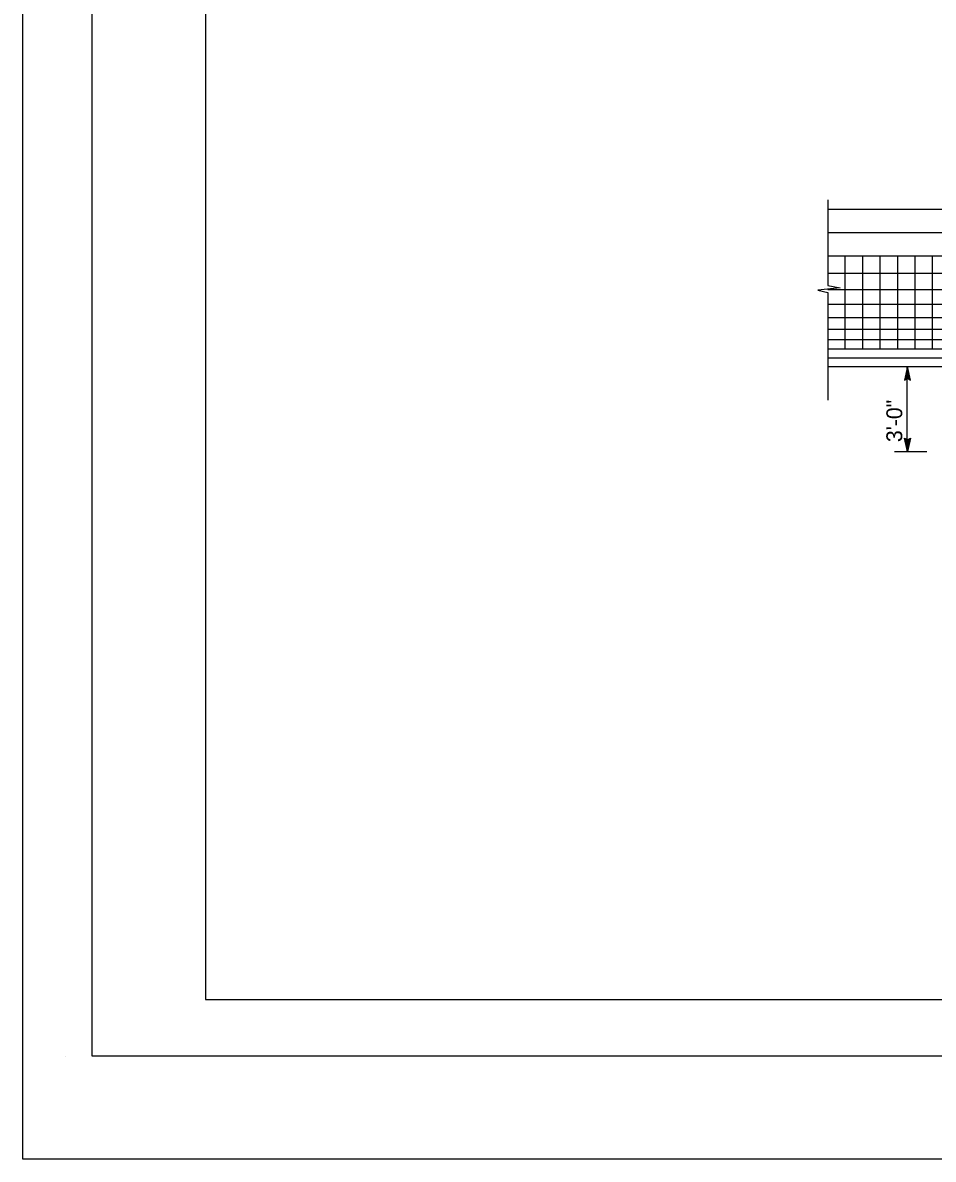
# Model space of a CAD drawing. Extents: x -894 to 866, y -476 to 714.
# Drawn here: x -894 to -493, y -476 to 25 of the extents above; entities that cross this region are included whole.
import ezdxf

# ---------------------------------------------------------------- set-up
doc = ezdxf.new("R2010")
doc.units = 0
for name, color, linetype in [('10 Sheet Format', 7, 'Continuous'), ('56 Stage 3 Anno', 7, 'Continuous'), ('57 Undefined', 7, 'Continuous'), ('60 Nongeo Data', 7, 'Continuous')]:
    doc.layers.add(name, color=color, linetype=linetype)

msp = doc.modelspace()

# ---------------------------------------------------------------- linework, layer by layer
at = {"layer": '10 Sheet Format'}
for p, q in [((-813.45, 643.96), (-813.45, -406.04)), ((-813.45, -406.04), (-438.24, -406.04)), ((-875.42, -431.05), (-875.42, -431.05))]:
    msp.add_line(p, q, dxfattribs=at)
for points in [[(-894.04, 713.58), (865.96, 713.58), (865.96, -476.42), (-894.04, -476.42)], [(-863.43, 668.96), (836.57, 668.96), (836.57, -431.04), (-863.43, -431.04)], [(-863.43, 668.96), (836.57, 668.96), (836.57, -431.04), (-863.43, -431.04)]]:
    msp.add_lwpolyline(points, close=True, dxfattribs=at)
at = {"layer": '56 Stage 3 Anno'}
for p, q in [((-504.22, -126.91), (-505.55, -132.91)), ((-504.22, -128.3), (-505.19, -132.67)), ((-504.22, -129.67), (-504.84, -132.5)), ((-504.24, -164.47), (-504.24, -126.91)), ((-502.88, -132.91), (-504.22, -126.91)), ((-504.22, -126.91), (-504.22, -126.91)), ((-503.23, -132.69), (-504.22, -128.29)), ((-503.59, -132.46), (-504.22, -129.67)), ((-505.55, -132.91), (-504.22, -132.11)), ((-505.55, -132.91), (-505.55, -132.91)), ((-504.21, -131.05), (-504.48, -132.26)), ((-504.22, -132.11), (-502.88, -132.91)), ((-503.94, -132.28), (-504.21, -131.05)), ((-502.88, -132.91), (-502.88, -132.91)), ((-504.22, -164.47), (-505.55, -158.47)), ((-505.55, -158.47), (-505.55, -158.47)), ((-505.55, -158.47), (-504.22, -159.27)), ((-504.22, -163.08), (-505.19, -158.71)), ((-504.22, -161.71), (-504.84, -158.88)), ((-504.21, -160.33), (-504.48, -159.12)), ((-504.22, -159.27), (-502.88, -158.47)), ((-502.88, -158.47), (-504.22, -164.47)), ((-503.23, -158.69), (-504.22, -163.09)), ((-503.59, -158.92), (-504.22, -161.71)), ((-503.94, -159.1), (-504.21, -160.33)), ((-502.88, -158.47), (-502.88, -158.47)), ((-509.91, -164.47), (-495.65, -164.47)), ((-504.22, -164.47), (-504.22, -164.47))]:
    msp.add_line(p, q, dxfattribs=at)
at = {"layer": '60 Nongeo Data'}
for p, q in [((-539.22, -53.41), (-539.22, -91.21)), ((-539.22, -57.66), (121.52, -57.66)), ((-539.22, -67.92), (121.52, -67.92)), ((-539.22, -78.18), (121.52, -78.18)), ((-531.57, -119.21), (-531.57, -78.23)), ((-523.87, -119.21), (-523.87, -78.23)), ((-516.18, -119.21), (-516.18, -78.23)), ((-508.49, -119.21), (-508.49, -78.23)), ((-500.79, -119.21), (-500.79, -78.23)), ((-493.1, -119.21), (-493.1, -78.23)), ((-539.22, -85.87), (121.52, -85.87)), ((-539.22, -93.05), (121.52, -93.05)), ((-539.22, -94.27), (-539.22, -141.79)), ((-539.22, -99.47), (121.52, -99.47)), ((-539.22, -105.36), (121.52, -105.36)), ((-539.22, -110.49), (121.52, -110.49)), ((-539.22, -115.11), (121.52, -115.11)), ((-539.22, -119.21), (121.52, -119.21)), ((-539.22, -123.06), (-484.64, -123.06)), ((-539.22, -126.91), (-492.53, -126.91)), ((-539.22, -126.91), (-485.16, -126.91))]:
    msp.add_line(p, q, dxfattribs=at)
msp.add_lwpolyline([(-539.22, -91.21), (-533.86, -92.26), (-543.72, -93.32), (-539.22, -94.27)], dxfattribs=at)

# ---------------------------------------------------------------- texts
at = {"layer": '57 Undefined'}
msp.add_text('3\'-0"', height=7, rotation=90, dxfattribs=at).set_placement((-506.48, -160.27))

doc.saveas('drawing.dxf')
